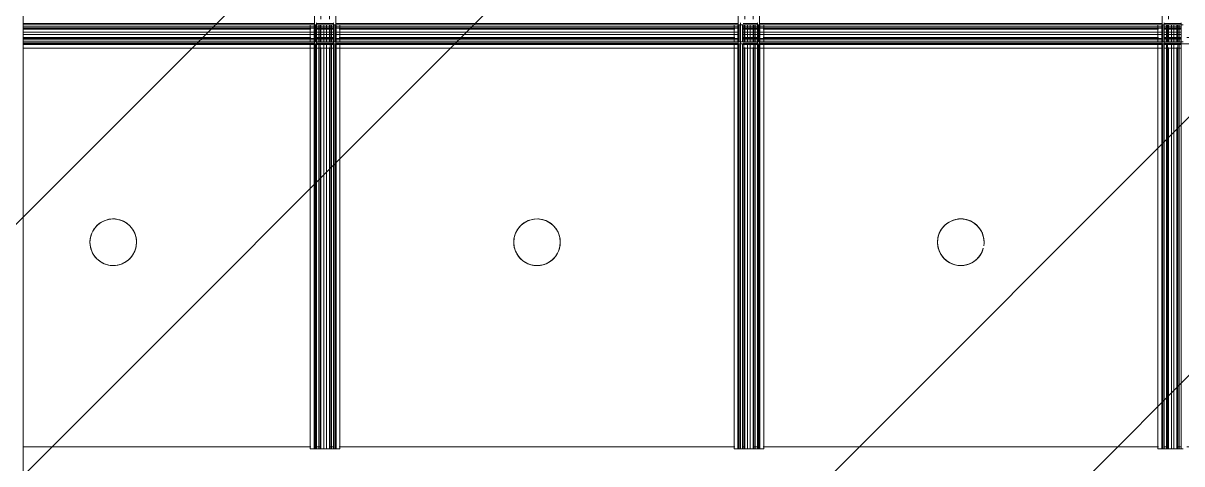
# Model space of a CAD drawing. Header units: millimetres. Extents: x -57519 to 497916, y -349472 to 446842.
# Drawn here: x 316190 to 318924, y 31642 to 32681 of the extents above; entities that cross this region are included whole.
import ezdxf

# ---------------------------------------------------------------- set-up
doc = ezdxf.new("R2010")
doc.units = ezdxf.units.MM
for name, color, linetype, lineweight in [('A-CLNG', 13, 'Continuous', 5), ('A-DETL-GENF', 92, 'Continuous', 5), ('A-FLOR', 192, 'Continuous', 5), ('A-GLAZ-CURT', 52, 'Continuous', 20), ('E-LITE-EQPM', 33, 'Continuous', 5)]:
    doc.layers.add(name, color=color, linetype=linetype, lineweight=lineweight)

# ---------------------------------------------------------------- blocks, each defined once
blk = doc.blocks.new('DLN_Face Base lighting-01 - 110mm _R_-V197-SITE COVERAGE')
at = {"layer": 'E-LITE-EQPM'}
for start, end in [(45, 180), (45, 120), (150, 165), (120, 150), (30, 45), (360, 45), (360, 30), (165, 180), (180, 225), (180, 285), (285, 360), (300, 360), (225, 300)]:
    blk.add_arc((0, 0), 55, start, end, dxfattribs=at)
blk = doc.blocks.new('DLN_Face Base lighting-01 - 110mm _R_-V198-SITE COVERAGE')
at = {"layer": 'E-LITE-EQPM'}
for start, end in [(30, 120), (360, 120), (120, 180), (150, 180), (120, 150), (360, 30), (180, 240), (180, 210), (300, 360), (300, 360), (210, 300), (240, 300)]:
    blk.add_arc((0, 0), 55, start, end, dxfattribs=at)
blk = doc.blocks.new('DLN_Face Base lighting-01 - 110mm _R_-V200-SITE COVERAGE')
at = {"layer": 'E-LITE-EQPM'}
for start, end in [(90, 165), (60, 120), (30, 90), (150, 165), (120, 147.5119), (30, 60), (1.0343, 30), (15, 30), (170.95, 180), (170.95, 180), (1.0343, 15), (180, 210), (180, 330), (300, 360), (330, 345), (345, 360), (212.4881, 300)]:
    blk.add_arc((0, 0), 55, start, end, dxfattribs=at)
blk = doc.blocks.new('System Panel - C4 Expanded Metal Mesh-V365-SITE COVERAGE')
at = {"layer": 'A-GLAZ-CURT', "lineweight": 5}
for p, q in [((67426.8, 32647.5), (68105.8, 32647.5)), ((68105.8, 32647.5), (67426.8, 32647.5)), ((68119.3, 32647.5), (68125.8, 32647.5)), ((68125.8, 32647.5), (68119.3, 32647.5)), ((68129.3, 32644), (68129.3, 32637.5)), ((68129.3, 32637.5), (68129.3, 32644)), ((68129.3, 32624), (68129.3, 31682.5)), ((68129.3, 31682.5), (68129.3, 32624)), ((68105.8, 31682.5), (67426.8, 31682.5)), ((67426.8, 31682.5), (68105.8, 31682.5)), ((68125.8, 31682.5), (68119.3, 31682.5)), ((68119.3, 31682.5), (68125.8, 31682.5))]:
    blk.add_line(p, q, dxfattribs=at)
for start, end in [(0, 180), (0, 180), (180, 0), (180, 0)]:
    blk.add_arc((67639.3, 32165), 55, start, end, dxfattribs=at)
blk = doc.blocks.new('System Panel - C4 Expanded Metal Mesh-V366-SITE COVERAGE')
at = {"layer": 'A-GLAZ-CURT', "lineweight": 5}
for p, q in [((68129.3, 33732.5), (68129.3, 33707.5)), ((68129.3, 33707.5), (68129.3, 33732.5)), ((68129.3, 33707.5), (68129.3, 33632.5)), ((68129.3, 33632.5), (68129.3, 33707.5)), ((68129.3, 33632.5), (68129.3, 32691)), ((68129.3, 32691), (68129.3, 33632.5)), ((68129.3, 32677.5), (68129.3, 32671)), ((68129.3, 32671), (68129.3, 32677.5)), ((68105.8, 32667.5), (67426.8, 32667.5)), ((67426.8, 32667.5), (68105.8, 32667.5)), ((68125.8, 32667.5), (68119.3, 32667.5)), ((68119.3, 32667.5), (68125.8, 32667.5))]:
    blk.add_line(p, q, dxfattribs=at)
for start, end in [(0, 180), (0, 180), (180, 0), (180, 0)]:
    blk.add_arc((67639.3, 33150), 55, start, end, dxfattribs=at)
blk = doc.blocks.new('System Panel - C4 Expanded Metal Mesh-V367-SITE COVERAGE')
at = {"layer": 'A-GLAZ-CURT', "lineweight": 5}
for p, q in [((68149.3, 32637.5), (68149.3, 32644)), ((68149.3, 32644), (68149.3, 32637.5)), ((68152.8, 32647.5), (68159.3, 32647.5)), ((68159.3, 32647.5), (68152.8, 32647.5)), ((68172.8, 32647.5), (69105.8, 32647.5)), ((69105.8, 32647.5), (68172.8, 32647.5)), ((69123.8, 32647.5), (69129.3, 32647.5)), ((69129.3, 32647.5), (69123.8, 32647.5)), ((69129.3, 32644), (69129.3, 32637.5)), ((69129.3, 32637.5), (69129.3, 32644)), ((68149.3, 31682.5), (68149.3, 32624)), ((68149.3, 32624), (68149.3, 31682.5)), ((69129.3, 32624), (69129.3, 31682.5)), ((69129.3, 31682.5), (69129.3, 32624)), ((68159.3, 31682.5), (68152.8, 31682.5)), ((68152.8, 31682.5), (68159.3, 31682.5)), ((69105.8, 31682.5), (68172.8, 31682.5)), ((68172.8, 31682.5), (69105.8, 31682.5)), ((69129.3, 31682.5), (69123.8, 31682.5)), ((69123.8, 31682.5), (69129.3, 31682.5))]:
    blk.add_line(p, q, dxfattribs=at)
for start, end in [(0, 180), (15, 180), (0, 15), (180, 0), (180, 285), (285, 0)]:
    blk.add_arc((68639.3, 32165), 55, start, end, dxfattribs=at)
blk = doc.blocks.new('System Panel - C4 Expanded Metal Mesh-V368-SITE COVERAGE')
at = {"layer": 'A-GLAZ-CURT', "lineweight": 5}
for p, q in [((68149.3, 33707.5), (68149.3, 33732.5)), ((68149.3, 33732.5), (68149.3, 33707.5)), ((69129.3, 33732.5), (69129.3, 33707.5)), ((69129.3, 33707.5), (69129.3, 33732.5)), ((68149.3, 33632.5), (68149.3, 33707.5)), ((68149.3, 33707.5), (68149.3, 33632.5)), ((69129.3, 33707.5), (69129.3, 33632.5)), ((69129.3, 33632.5), (69129.3, 33707.5)), ((68149.3, 32691), (68149.3, 33632.5)), ((68149.3, 33632.5), (68149.3, 32691)), ((69129.3, 33632.5), (69129.3, 32691)), ((69129.3, 32691), (69129.3, 33632.5)), ((68149.3, 32671), (68149.3, 32677.5)), ((68149.3, 32677.5), (68149.3, 32671)), ((69129.3, 32677.5), (69129.3, 32671)), ((69129.3, 32671), (69129.3, 32677.5)), ((68159.3, 32667.5), (68152.8, 32667.5)), ((68152.8, 32667.5), (68159.3, 32667.5)), ((69105.8, 32667.5), (68172.8, 32667.5)), ((68172.8, 32667.5), (69105.8, 32667.5)), ((69129.3, 32667.5), (69123.8, 32667.5)), ((69123.8, 32667.5), (69129.3, 32667.5))]:
    blk.add_line(p, q, dxfattribs=at)
for start, end in [(0, 180), (60, 180), (0, 60), (180, 0), (180, 285), (285, 0)]:
    blk.add_arc((68639.3, 33150), 55, start, end, dxfattribs=at)
blk = doc.blocks.new('System Panel - C4 Expanded Metal Mesh-V369-SITE COVERAGE')
at = {"layer": 'A-GLAZ-CURT', "lineweight": 5}
for p, q in [((69149.3, 32637.5), (69149.3, 32644)), ((69149.3, 32644), (69149.3, 32637.5)), ((69152.8, 32647.5), (69159.3, 32647.5)), ((69159.3, 32647.5), (69152.8, 32647.5)), ((69172.8, 32647.5), (70105.8, 32647.5)), ((70105.8, 32647.5), (69172.8, 32647.5)), ((70119.3, 32647.5), (70125.8, 32647.5)), ((70125.8, 32647.5), (70119.3, 32647.5)), ((70129.3, 32644), (70129.3, 32637.5)), ((70129.3, 32637.5), (70129.3, 32644)), ((69149.3, 31682.5), (69149.3, 32624)), ((69149.3, 32624), (69149.3, 31682.5)), ((70129.3, 32624), (70129.3, 31682.5)), ((70129.3, 31682.5), (70129.3, 32624)), ((69159.3, 31682.5), (69152.8, 31682.5)), ((69152.8, 31682.5), (69159.3, 31682.5)), ((70105.8, 31682.5), (69172.8, 31682.5)), ((69172.8, 31682.5), (70105.8, 31682.5)), ((70125.8, 31682.5), (70119.3, 31682.5)), ((70119.3, 31682.5), (70125.8, 31682.5))]:
    blk.add_line(p, q, dxfattribs=at)
for start, end in [(0, 180), (30, 180), (0, 30), (181.0343, 345), (181.0343, 240), (350.95, 0), (350.95, 0), (240, 345)]:
    blk.add_arc((69639.3, 32165), 55, start, end, dxfattribs=at)
blk = doc.blocks.new('System Panel - C4 Expanded Metal Mesh-V370-SITE COVERAGE')
at = {"layer": 'A-GLAZ-CURT', "lineweight": 5}
for p, q in [((69149.3, 33707.5), (69149.3, 33732.5)), ((69149.3, 33732.5), (69149.3, 33707.5)), ((70129.3, 33732.5), (70129.3, 33707.5)), ((70129.3, 33707.5), (70129.3, 33732.5)), ((69149.3, 33632.5), (69149.3, 33707.5)), ((69149.3, 33707.5), (69149.3, 33632.5)), ((70129.3, 33707.5), (70129.3, 33632.5)), ((70129.3, 33632.5), (70129.3, 33707.5)), ((69149.3, 32691), (69149.3, 33632.5)), ((69149.3, 33632.5), (69149.3, 32691)), ((70129.3, 33632.5), (70129.3, 32691)), ((70129.3, 32691), (70129.3, 33632.5)), ((69149.3, 32671), (69149.3, 32677.5)), ((69149.3, 32677.5), (69149.3, 32671)), ((70129.3, 32677.5), (70129.3, 32671)), ((70129.3, 32671), (70129.3, 32677.5)), ((69159.3, 32667.5), (69152.8, 32667.5)), ((69152.8, 32667.5), (69159.3, 32667.5)), ((70105.8, 32667.5), (69172.8, 32667.5)), ((69172.8, 32667.5), (70105.8, 32667.5)), ((70125.8, 32667.5), (70119.3, 32667.5)), ((70119.3, 32667.5), (70125.8, 32667.5))]:
    blk.add_line(p, q, dxfattribs=at)
for start, end in [(0, 180), (0, 180), (180, 0), (180, 0)]:
    blk.add_arc((69639.3, 33150), 55, start, end, dxfattribs=at)
blk = doc.blocks.new('System Panel - C4 Expanded Metal Mesh-16966751-SITE COVERAGE')
at = {"layer": 'A-GLAZ-CURT', "lineweight": 5}
for p, q in [((70149.3, 32637.5), (70149.3, 32644)), ((70149.3, 32644), (70149.3, 32637.5)), ((70152.8, 32647.5), (70159.3, 32647.5)), ((70159.3, 32647.5), (70152.8, 32647.5)), ((70172.8, 32647.5), (70442, 32647.5)), ((70442, 32647.5), (70172.8, 32647.5)), ((70442, 32647.5), (71105.8, 32647.5)), ((71105.8, 32647.5), (70442, 32647.5)), ((71119.3, 32647.5), (71125.8, 32647.5)), ((71125.8, 32647.5), (71119.3, 32647.5)), ((71129.3, 32644), (71129.3, 32637.5)), ((71129.3, 32637.5), (71129.3, 32644)), ((70149.3, 31682.5), (70149.3, 32624)), ((70149.3, 32624), (70149.3, 31682.5)), ((71129.3, 32624), (71129.3, 31682.5)), ((71129.3, 31682.5), (71129.3, 32624)), ((70159.3, 31682.5), (70152.8, 31682.5)), ((70152.8, 31682.5), (70159.3, 31682.5)), ((70442, 31682.5), (70172.8, 31682.5)), ((70172.8, 31682.5), (70442, 31682.5)), ((71105.8, 31682.5), (70442, 31682.5)), ((70442, 31682.5), (71105.8, 31682.5)), ((71125.8, 31682.5), (71119.3, 31682.5)), ((71119.3, 31682.5), (71125.8, 31682.5))]:
    blk.add_line(p, q, dxfattribs=at)
for start, end in [(0, 180), (75, 180), (60, 75), (0, 60), (180, 0), (180, 315), (315, 0)]:
    blk.add_arc((70639.3, 32165), 55, start, end, dxfattribs=at)
blk = doc.blocks.new('Ceilings 8 - Ceilings 8-14169185-SITE COVERAGE')
at = {"layer": 'A-CLNG'}
for p, q in [((68114.3, 31677.5), (68114.3, 33732.5)), ((68164.3, 31677.5), (68164.3, 33732.5)), ((69114.3, 31677.5), (69114.3, 33732.5)), ((69164.3, 31677.5), (69164.3, 33732.5)), ((70114.3, 31677.5), (70114.3, 33732.5)), ((68105.8, 32680.5), (67426.8, 32680.5)), ((67426.8, 32677.5), (68114.3, 32677.5)), ((68114.3, 32677.5), (67426.8, 32677.5)), ((68105.8, 32672.5), (67426.8, 32672.5)), ((68105.8, 32672.5), (67426.8, 32672.5)), ((68104.3, 32677.5), (68104.3, 32637.5)), ((68114.3, 32680.5), (68105.8, 32680.5)), ((68114.3, 32672.5), (68105.8, 32672.5)), ((68113.3, 32677.5), (68113.3, 32637.5)), ((68114.3, 32637.5), (68114.3, 32677.5)), ((68114.3, 32637.5), (68114.3, 32677.5)), ((68114.3, 32637.5), (68114.3, 32677.5)), ((68114.3, 32677.5), (68164.3, 32677.5)), ((68164.3, 32677.5), (68114.3, 32677.5)), ((68116.3, 32671), (68116.3, 32677.5)), ((68119.3, 32632.5), (68119.3, 32682.5)), ((68119.3, 32632.5), (68119.3, 32682.5)), ((68125.8, 32680.5), (68119.3, 32680.5)), ((68125.8, 32672.5), (68119.3, 32672.5)), ((68124.3, 32671), (68124.3, 32677.5)), ((68152.8, 32680.5), (68125.8, 32680.5)), ((68152.8, 32672.5), (68125.8, 32672.5)), ((68127.3, 32637.5), (68127.3, 32677.5)), ((68127.3, 32671), (68127.3, 32677.5)), ((68129.3, 32671), (68129.3, 32677.5)), ((68129.3, 32671), (68129.3, 32677.5)), ((68149.3, 32672.5), (68129.3, 32672.5)), ((68136.3, 32671), (68136.3, 32677.5)), ((68136.3, 32637.5), (68136.3, 32677.5)), ((68142.3, 32637.5), (68142.3, 32677.5)), ((68142.3, 32671), (68142.3, 32677.5)), ((68149.3, 32671), (68149.3, 32677.5)), ((68149.3, 32671), (68149.3, 32677.5)), ((68151.3, 32677.5), (68151.3, 32637.5)), ((68151.3, 32671), (68151.3, 32677.5)), ((68159.3, 32680.5), (68152.8, 32680.5)), ((68159.3, 32672.5), (68152.8, 32672.5)), ((68154.3, 32671), (68154.3, 32677.5)), ((68159.3, 32682.5), (68159.3, 32632.5)), ((68159.3, 32632.5), (68159.3, 32682.5)), ((68162.3, 32671), (68162.3, 32677.5)), ((68172.8, 32680.5), (68164.3, 32680.5)), ((68164.3, 32637.5), (68164.3, 32677.5)), ((68164.3, 32637.5), (68164.3, 32677.5)), ((68164.3, 32637.5), (68164.3, 32677.5)), ((68164.3, 32677.5), (69114.3, 32677.5)), ((69114.3, 32677.5), (68164.3, 32677.5)), ((68172.8, 32672.5), (68164.3, 32672.5)), ((68165.3, 32637.5), (68165.3, 32677.5)), ((69105.8, 32680.5), (68172.8, 32680.5)), ((69105.8, 32672.5), (68172.8, 32672.5)), ((69105.8, 32672.5), (68172.8, 32672.5)), ((68174.3, 32637.5), (68174.3, 32677.5)), ((69104.3, 32677.5), (69104.3, 32637.5)), ((69114.3, 32680.5), (69105.8, 32680.5)), ((69114.3, 32672.5), (69105.8, 32672.5)), ((69113.3, 32677.5), (69113.3, 32637.5)), ((69114.3, 32637.5), (69114.3, 32677.5)), ((69114.3, 32637.5), (69114.3, 32677.5)), ((69114.3, 32637.5), (69114.3, 32677.5)), ((69114.3, 32677.5), (69164.3, 32677.5)), ((69164.3, 32677.5), (69114.3, 32677.5)), ((69116.3, 32671), (69116.3, 32677.5)), ((69119.3, 32632.5), (69119.3, 32682.5)), ((69119.3, 32632.5), (69119.3, 32682.5)), ((69124.3, 32671), (69124.3, 32677.5)), ((69152.8, 32680.5), (69125.8, 32680.5)), ((69152.8, 32672.5), (69125.8, 32672.5)), ((69127.3, 32637.5), (69127.3, 32677.5)), ((69127.3, 32671), (69127.3, 32677.5)), ((69129.3, 32671), (69129.3, 32677.5)), ((69129.3, 32671), (69129.3, 32677.5)), ((69149.3, 32672.5), (69129.3, 32672.5)), ((69136.3, 32671), (69136.3, 32677.5)), ((69136.3, 32637.5), (69136.3, 32677.5)), ((69142.3, 32637.5), (69142.3, 32677.5)), ((69142.3, 32671), (69142.3, 32677.5)), ((69149.3, 32671), (69149.3, 32677.5)), ((69149.3, 32671), (69149.3, 32677.5)), ((69151.3, 32677.5), (69151.3, 32637.5)), ((69151.3, 32671), (69151.3, 32677.5)), ((69159.3, 32680.5), (69152.8, 32680.5)), ((69159.3, 32672.5), (69152.8, 32672.5)), ((69154.3, 32671), (69154.3, 32677.5)), ((69159.3, 32682.5), (69159.3, 32632.5)), ((69159.3, 32632.5), (69159.3, 32682.5)), ((69162.3, 32671), (69162.3, 32677.5)), ((69172.8, 32680.5), (69164.3, 32680.5)), ((69164.3, 32637.5), (69164.3, 32677.5)), ((69164.3, 32637.5), (69164.3, 32677.5)), ((69164.3, 32637.5), (69164.3, 32677.5)), ((69164.3, 32677.5), (70114.3, 32677.5)), ((70114.3, 32677.5), (69164.3, 32677.5)), ((69172.8, 32672.5), (69164.3, 32672.5)), ((69165.3, 32637.5), (69165.3, 32677.5)), ((70105.8, 32680.5), (69172.8, 32680.5)), ((70105.8, 32672.5), (69172.8, 32672.5)), ((70105.8, 32672.5), (69172.8, 32672.5)), ((69174.3, 32637.5), (69174.3, 32677.5)), ((70104.3, 32677.5), (70104.3, 32637.5)), ((70114.3, 32680.5), (70106.7, 32680.5)), ((70114.3, 32672.5), (70106.7, 32672.5)), ((70113.3, 32677.5), (70113.3, 32637.5)), ((70114.3, 32637.5), (70114.3, 32677.5)), ((70114.3, 32637.5), (70114.3, 32677.5)), ((70114.3, 32637.5), (70114.3, 32677.5)), ((70114.3, 32677.5), (70164.3, 32677.5)), ((70164.3, 32677.5), (70114.3, 32677.5)), ((70116.3, 32671), (70116.3, 32677.5)), ((70119.3, 32632.5), (70119.3, 32682.5)), ((70119.3, 32632.5), (70119.3, 32682.5)), ((70125.8, 32680.5), (70119.3, 32680.5)), ((70125.8, 32672.5), (70119.3, 32672.5)), ((70124.3, 32671), (70124.3, 32677.5)), ((70152.8, 32680.5), (70125.8, 32680.5)), ((70152.8, 32672.5), (70125.8, 32672.5)), ((70127.3, 32637.5), (70127.3, 32677.5)), ((70127.3, 32671), (70127.3, 32677.5)), ((70129.3, 32671), (70129.3, 32677.5)), ((70129.3, 32671), (70129.3, 32677.5)), ((70149.3, 32672.5), (70129.3, 32672.5)), ((70136.3, 32671), (70136.3, 32677.5)), ((70136.3, 32637.5), (70136.3, 32677.5)), ((70142.3, 32637.5), (70142.3, 32677.5)), ((70142.3, 32671), (70142.3, 32677.5)), ((70149.3, 32671), (70149.3, 32677.5)), ((70149.3, 32671), (70149.3, 32677.5)), ((70151.3, 32677.5), (70151.3, 32637.5)), ((70151.3, 32671), (70151.3, 32677.5)), ((70159.3, 32680.5), (70152.8, 32680.5)), ((70159.3, 32672.5), (70152.8, 32672.5)), ((70159.3, 32672.5), (70152.8, 32672.5)), ((70154.3, 32671), (70154.3, 32677.5)), ((70154.3, 32671), (70154.3, 32677.5)), ((70159.3, 32682.5), (70159.3, 32632.5)), ((70159.3, 32632.5), (70159.3, 32682.5)), ((67426.8, 32669.5), (68105.8, 32669.5)), ((68105.8, 32669.5), (67426.8, 32669.5)), ((68105.8, 32667.5), (67426.8, 32667.5)), ((68105.8, 32667.5), (67426.8, 32667.5)), ((68105.8, 32660.5), (67426.8, 32660.5)), ((68105.8, 32660.5), (67426.8, 32660.5)), ((68105.8, 32654.5), (67426.8, 32654.5)), ((68105.8, 32654.5), (67426.8, 32654.5)), ((68105.8, 32647.5), (67426.8, 32647.5)), ((68105.8, 32647.5), (67426.8, 32647.5)), ((68105.8, 32645.5), (67426.8, 32645.5)), ((68105.8, 32645.5), (67426.8, 32645.5)), ((68105.8, 32669.5), (68114.3, 32669.5)), ((68114.3, 32660.5), (68105.8, 32660.5)), ((68114.3, 32654.5), (68105.8, 32654.5)), ((68114.3, 32645.5), (68105.8, 32645.5)), ((68116.3, 32644), (68116.3, 32671)), ((68116.3, 32637.5), (68116.3, 32644)), ((68119.3, 32669.5), (68159.3, 32669.5)), ((68125.8, 32669.5), (68119.3, 32669.5)), ((68125.8, 32667.5), (68119.3, 32667.5)), ((68125.8, 32667.5), (68119.3, 32667.5)), ((68159.3, 32660.5), (68119.3, 32660.5)), ((68125.8, 32660.5), (68119.3, 32660.5)), ((68125.8, 32654.5), (68119.3, 32654.5)), ((68159.3, 32654.5), (68119.3, 32654.5)), ((68125.8, 32647.5), (68119.3, 32647.5)), ((68125.8, 32647.5), (68119.3, 32647.5)), ((68159.3, 32645.5), (68119.3, 32645.5)), ((68125.8, 32645.5), (68119.3, 32645.5)), ((68124.3, 32644), (68124.3, 32671)), ((68124.3, 32667.5), (68124.3, 32647.5)), ((68124.3, 32637.5), (68124.3, 32644)), ((68152.8, 32669.5), (68125.8, 32669.5)), ((68152.8, 32667.5), (68125.8, 32667.5)), ((68152.8, 32647.5), (68125.8, 32647.5)), ((68152.8, 32645.5), (68125.8, 32645.5)), ((68127.3, 32644), (68127.3, 32671)), ((68127.3, 32637.5), (68127.3, 32644)), ((68129.3, 32644), (68129.3, 32671)), ((68129.3, 32647.5), (68129.3, 32667.5)), ((68149.3, 32667.5), (68129.3, 32667.5)), ((68149.3, 32660.5), (68129.3, 32660.5)), ((68149.3, 32654.5), (68129.3, 32654.5)), ((68149.3, 32647.5), (68129.3, 32647.5)), ((68129.3, 32637.5), (68129.3, 32644)), ((68129.3, 32637.5), (68129.3, 32644)), ((68136.3, 32647.5), (68136.3, 32667.5)), ((68136.3, 32637.5), (68136.3, 32644)), ((68142.3, 32647.5), (68142.3, 32667.5)), ((68142.3, 32637.5), (68142.3, 32644)), ((68149.3, 32644), (68149.3, 32671)), ((68149.3, 32647.5), (68149.3, 32667.5)), ((68149.3, 32637.5), (68149.3, 32644)), ((68149.3, 32637.5), (68149.3, 32644)), ((68151.3, 32644), (68151.3, 32671)), ((68151.3, 32637.5), (68151.3, 32644)), ((68159.3, 32669.5), (68152.8, 32669.5)), ((68159.3, 32667.5), (68152.8, 32667.5)), ((68159.3, 32667.5), (68152.8, 32667.5)), ((68159.3, 32660.5), (68152.8, 32660.5)), ((68159.3, 32654.5), (68152.8, 32654.5)), ((68159.3, 32647.5), (68152.8, 32647.5)), ((68159.3, 32647.5), (68152.8, 32647.5)), ((68159.3, 32645.5), (68152.8, 32645.5)), ((68154.3, 32644), (68154.3, 32671)), ((68154.3, 32647.5), (68154.3, 32667.5)), ((68154.3, 32637.5), (68154.3, 32644)), ((68162.3, 32644), (68162.3, 32671)), ((68162.3, 32637.5), (68162.3, 32644)), ((68164.3, 32669.5), (68172.8, 32669.5)), ((68172.8, 32660.5), (68164.3, 32660.5)), ((68172.8, 32654.5), (68164.3, 32654.5)), ((68172.8, 32645.5), (68164.3, 32645.5)), ((68172.8, 32669.5), (69105.8, 32669.5)), ((69105.8, 32669.5), (68172.8, 32669.5)), ((69105.8, 32667.5), (68172.8, 32667.5)), ((69105.8, 32667.5), (68172.8, 32667.5)), ((69105.8, 32660.5), (68172.8, 32660.5)), ((69105.8, 32660.5), (68172.8, 32660.5)), ((69105.8, 32654.5), (68172.8, 32654.5)), ((69105.8, 32654.5), (68172.8, 32654.5)), ((69105.8, 32647.5), (68172.8, 32647.5)), ((69105.8, 32647.5), (68172.8, 32647.5)), ((69105.8, 32645.5), (68172.8, 32645.5)), ((69105.8, 32645.5), (68172.8, 32645.5)), ((69105.8, 32669.5), (69114.3, 32669.5)), ((69114.3, 32660.5), (69105.8, 32660.5)), ((69114.3, 32654.5), (69105.8, 32654.5)), ((69114.3, 32645.5), (69105.8, 32645.5)), ((69116.3, 32644), (69116.3, 32671)), ((69116.3, 32637.5), (69116.3, 32644)), ((69123.8, 32669.5), (69159.3, 32669.5)), ((69159.3, 32660.5), (69123.8, 32660.5)), ((69159.3, 32654.5), (69123.8, 32654.5)), ((69159.3, 32645.5), (69123.8, 32645.5)), ((69124.3, 32644), (69124.3, 32671)), ((69124.3, 32667.5), (69124.3, 32647.5)), ((69124.3, 32637.5), (69124.3, 32644)), ((69152.8, 32669.5), (69125.8, 32669.5)), ((69152.8, 32667.5), (69125.8, 32667.5)), ((69152.8, 32647.5), (69125.8, 32647.5)), ((69152.8, 32645.5), (69125.8, 32645.5)), ((69127.3, 32644), (69127.3, 32671)), ((69127.3, 32637.5), (69127.3, 32644)), ((69129.3, 32644), (69129.3, 32671)), ((69129.3, 32647.5), (69129.3, 32667.5)), ((69149.3, 32667.5), (69129.3, 32667.5)), ((69149.3, 32660.5), (69129.3, 32660.5)), ((69149.3, 32654.5), (69129.3, 32654.5)), ((69149.3, 32647.5), (69129.3, 32647.5)), ((69129.3, 32637.5), (69129.3, 32644)), ((69129.3, 32637.5), (69129.3, 32644)), ((69136.3, 32647.5), (69136.3, 32667.5)), ((69136.3, 32637.5), (69136.3, 32644)), ((69142.3, 32647.5), (69142.3, 32667.5)), ((69142.3, 32637.5), (69142.3, 32644)), ((69149.3, 32644), (69149.3, 32671)), ((69149.3, 32647.5), (69149.3, 32667.5)), ((69149.3, 32637.5), (69149.3, 32644)), ((69149.3, 32637.5), (69149.3, 32644)), ((69151.3, 32644), (69151.3, 32671)), ((69151.3, 32637.5), (69151.3, 32644)), ((69159.3, 32669.5), (69152.8, 32669.5)), ((69159.3, 32667.5), (69152.8, 32667.5)), ((69159.3, 32667.5), (69152.8, 32667.5)), ((69159.3, 32660.5), (69152.8, 32660.5)), ((69159.3, 32654.5), (69152.8, 32654.5)), ((69159.3, 32647.5), (69152.8, 32647.5)), ((69159.3, 32647.5), (69152.8, 32647.5)), ((69159.3, 32645.5), (69152.8, 32645.5)), ((69154.3, 32644), (69154.3, 32671)), ((69154.3, 32647.5), (69154.3, 32667.5)), ((69154.3, 32637.5), (69154.3, 32644)), ((69162.3, 32644), (69162.3, 32671)), ((69162.3, 32637.5), (69162.3, 32644)), ((69164.3, 32669.5), (69172.8, 32669.5)), ((69172.8, 32660.5), (69164.3, 32660.5)), ((69172.8, 32654.5), (69164.3, 32654.5)), ((69172.8, 32645.5), (69164.3, 32645.5)), ((69172.8, 32669.5), (70105.8, 32669.5)), ((70105.8, 32669.5), (69172.8, 32669.5)), ((70105.8, 32667.5), (69172.8, 32667.5)), ((70105.8, 32667.5), (69172.8, 32667.5)), ((70105.8, 32660.5), (69172.8, 32660.5)), ((70105.8, 32660.5), (69172.8, 32660.5)), ((70105.8, 32654.5), (69172.8, 32654.5)), ((70105.8, 32654.5), (69172.8, 32654.5)), ((70105.8, 32647.5), (69172.8, 32647.5)), ((70105.8, 32647.5), (69172.8, 32647.5)), ((70105.8, 32645.5), (69172.8, 32645.5)), ((70105.8, 32645.5), (69172.8, 32645.5)), ((70106.7, 32669.5), (70114.3, 32669.5)), ((70114.3, 32660.5), (70106.7, 32660.5)), ((70114.3, 32654.5), (70106.7, 32654.5)), ((70114.3, 32645.5), (70106.7, 32645.5)), ((70116.3, 32644), (70116.3, 32671)), ((70116.3, 32637.5), (70116.3, 32644)), ((70119.3, 32669.5), (70159.3, 32669.5)), ((70125.8, 32669.5), (70119.3, 32669.5)), ((70125.8, 32667.5), (70119.3, 32667.5)), ((70125.8, 32667.5), (70119.3, 32667.5)), ((70159.3, 32660.5), (70119.3, 32660.5)), ((70125.8, 32660.5), (70119.3, 32660.5)), ((70125.8, 32654.5), (70119.3, 32654.5)), ((70159.3, 32654.5), (70119.3, 32654.5)), ((70125.8, 32647.5), (70119.3, 32647.5)), ((70125.8, 32647.5), (70119.3, 32647.5)), ((70159.3, 32645.5), (70119.3, 32645.5)), ((70125.8, 32645.5), (70119.3, 32645.5)), ((70124.3, 32644), (70124.3, 32671)), ((70124.3, 32667.5), (70124.3, 32647.5)), ((70124.3, 32637.5), (70124.3, 32644)), ((70152.8, 32669.5), (70125.8, 32669.5)), ((70152.8, 32667.5), (70125.8, 32667.5)), ((70152.8, 32647.5), (70125.8, 32647.5)), ((70152.8, 32645.5), (70125.8, 32645.5)), ((70127.3, 32644), (70127.3, 32671)), ((70127.3, 32637.5), (70127.3, 32644)), ((70129.3, 32644), (70129.3, 32671)), ((70129.3, 32647.5), (70129.3, 32667.5)), ((70149.3, 32667.5), (70129.3, 32667.5)), ((70149.3, 32660.5), (70129.3, 32660.5)), ((70149.3, 32654.5), (70129.3, 32654.5)), ((70149.3, 32647.5), (70129.3, 32647.5)), ((70129.3, 32637.5), (70129.3, 32644)), ((70129.3, 32637.5), (70129.3, 32644)), ((70136.3, 32647.5), (70136.3, 32667.5)), ((70136.3, 32637.5), (70136.3, 32644)), ((70142.3, 32647.5), (70142.3, 32667.5)), ((70142.3, 32637.5), (70142.3, 32644)), ((70149.3, 32644), (70149.3, 32671)), ((70149.3, 32647.5), (70149.3, 32667.5)), ((70149.3, 32637.5), (70149.3, 32644)), ((70149.3, 32637.5), (70149.3, 32644)), ((70151.3, 32644), (70151.3, 32671)), ((70151.3, 32637.5), (70151.3, 32644)), ((70159.3, 32669.5), (70152.8, 32669.5)), ((70159.3, 32667.5), (70152.8, 32667.5)), ((70159.3, 32667.5), (70152.8, 32667.5)), ((70159.3, 32660.5), (70152.8, 32660.5)), ((70159.3, 32654.5), (70152.8, 32654.5)), ((70159.3, 32647.5), (70152.8, 32647.5)), ((70159.3, 32647.5), (70152.8, 32647.5)), ((70159.3, 32645.5), (70152.8, 32645.5)), ((70154.3, 32644), (70154.3, 32671)), ((70154.3, 32647.5), (70154.3, 32667.5)), ((70154.3, 32637.5), (70154.3, 32644)), ((67426.8, 32642.5), (68105.8, 32642.5)), ((68105.8, 32642.5), (67426.8, 32642.5)), ((68114.3, 32637.5), (67426.8, 32637.5)), ((68114.3, 32637.5), (67426.8, 32637.5)), ((68105.8, 32634.5), (67426.8, 32634.5)), ((68114.3, 32632.5), (67426.8, 32632.5)), ((75889.3, 32632.5), (67426.8, 32632.5)), ((68105.8, 32632.5), (67426.8, 32632.5)), ((68105.8, 32632.5), (67426.8, 32632.5)), ((67426.8, 32631.5), (68105.8, 32631.5)), ((67426.8, 32622.5), (68114.3, 32622.5)), ((68104.3, 32632.5), (68104.3, 31677.5)), ((68114.3, 32642.5), (68105.8, 32642.5)), ((68114.3, 32634.5), (68105.8, 32634.5)), ((68114.3, 32632.5), (68105.8, 32632.5)), ((68114.3, 32632.5), (68105.8, 32632.5)), ((68105.8, 32631.5), (68114.3, 32631.5)), ((68113.3, 32632.5), (68113.3, 32624)), ((68113.3, 32624), (68113.3, 31677.5)), ((68164.3, 32637.5), (68114.3, 32637.5)), ((68164.3, 32637.5), (68114.3, 32637.5)), ((68114.3, 31677.5), (68114.3, 32632.5)), ((68114.3, 32624), (68114.3, 32632.5)), ((68114.3, 32624), (68114.3, 32632.5)), ((68114.3, 31677.5), (68114.3, 32624)), ((68114.3, 31677.5), (68114.3, 32624)), ((68116.3, 32624), (68116.3, 32632.5)), ((68116.3, 31677.5), (68116.3, 32624)), ((68125.8, 32642.5), (68119.3, 32642.5)), ((68125.8, 32634.5), (68119.3, 32634.5)), ((68119.3, 31677.5), (68119.3, 32632.5)), ((68119.3, 31677.5), (68119.3, 32632.5)), ((68159.3, 32632.5), (68119.3, 32632.5)), ((68159.3, 32632.5), (68119.3, 32632.5)), ((68159.3, 32632.5), (68119.3, 32632.5)), ((68119.3, 32631.5), (68159.3, 32631.5)), ((68119.3, 32622.5), (68159.3, 32622.5)), ((68124.3, 32624), (68124.3, 32632.5)), ((68124.3, 32624), (68124.3, 31688)), ((68124.3, 31677.5), (68124.3, 32624)), ((68152.8, 32642.5), (68125.8, 32642.5)), ((68152.8, 32634.5), (68125.8, 32634.5)), ((68127.3, 32624), (68127.3, 32632.5)), ((68127.3, 31677.5), (68127.3, 32624)), ((68127.3, 31677.5), (68127.3, 32624)), ((68129.3, 32642.5), (68149.3, 32642.5)), ((68129.3, 31677.5), (68129.3, 32624)), ((68129.3, 31682.5), (68129.3, 32624)), ((68136.3, 32624), (68136.3, 32632.5)), ((68136.3, 31677.5), (68136.3, 32624)), ((68136.3, 31677.5), (68136.3, 32624)), ((68142.3, 32624), (68142.3, 32632.5)), ((68142.3, 31677.5), (68142.3, 32624)), ((68142.3, 31677.5), (68142.3, 32624)), ((68149.3, 31682.5), (68149.3, 32624)), ((68149.3, 31677.5), (68149.3, 32624)), ((68151.3, 32632.5), (68151.3, 32624)), ((68151.3, 32624), (68151.3, 31677.5)), ((68151.3, 31677.5), (68151.3, 32624)), ((68159.3, 32642.5), (68152.8, 32642.5)), ((68159.3, 32634.5), (68152.8, 32634.5)), ((68154.3, 32624), (68154.3, 32632.5)), ((68154.3, 31677.5), (68154.3, 32624)), ((68154.3, 31688), (68154.3, 32624)), ((68159.3, 32632.5), (68159.3, 31677.5)), ((68159.3, 31677.5), (68159.3, 32632.5)), ((68162.3, 32624), (68162.3, 32632.5)), ((68162.3, 31677.5), (68162.3, 32624)), ((68172.8, 32642.5), (68164.3, 32642.5)), ((69114.3, 32637.5), (68164.3, 32637.5)), ((69114.3, 32637.5), (68164.3, 32637.5)), ((68172.8, 32634.5), (68164.3, 32634.5)), ((68164.3, 31677.5), (68164.3, 32632.5)), ((68164.3, 32624), (68164.3, 32632.5)), ((68164.3, 32624), (68164.3, 32632.5)), ((69114.3, 32632.5), (68164.3, 32632.5)), ((68172.8, 32632.5), (68164.3, 32632.5)), ((68172.8, 32632.5), (68164.3, 32632.5)), ((68164.3, 32631.5), (68172.8, 32631.5)), ((68164.3, 31677.5), (68164.3, 32624)), ((68164.3, 31677.5), (68164.3, 32624)), ((68164.3, 32622.5), (69114.3, 32622.5)), ((68165.3, 32624), (68165.3, 32632.5)), ((68165.3, 31677.5), (68165.3, 32624)), ((68172.8, 32642.5), (69105.8, 32642.5)), ((69105.8, 32642.5), (68172.8, 32642.5)), ((69105.8, 32634.5), (68172.8, 32634.5)), ((69105.8, 32632.5), (68172.8, 32632.5)), ((69105.8, 32632.5), (68172.8, 32632.5)), ((68172.8, 32631.5), (69105.8, 32631.5)), ((68174.3, 31677.5), (68174.3, 32632.5)), ((69104.3, 32632.5), (69104.3, 31677.5)), ((69114.3, 32642.5), (69105.8, 32642.5)), ((69114.3, 32634.5), (69105.8, 32634.5)), ((69114.3, 32632.5), (69105.8, 32632.5)), ((69114.3, 32632.5), (69105.8, 32632.5)), ((69105.8, 32631.5), (69114.3, 32631.5)), ((69113.3, 32632.5), (69113.3, 32624)), ((69113.3, 32624), (69113.3, 31677.5)), ((69164.3, 32637.5), (69114.3, 32637.5)), ((69164.3, 32637.5), (69114.3, 32637.5)), ((69114.3, 31677.5), (69114.3, 32632.5)), ((69114.3, 32624), (69114.3, 32632.5)), ((69114.3, 32624), (69114.3, 32632.5)), ((69114.3, 31677.5), (69114.3, 32624)), ((69114.3, 31677.5), (69114.3, 32624)), ((69116.3, 32624), (69116.3, 32632.5)), ((69116.3, 31677.5), (69116.3, 32624)), ((69119.3, 31677.5), (69119.3, 32632.5)), ((69119.3, 31677.5), (69119.3, 32632.5)), ((69159.3, 32632.5), (69123.8, 32632.5)), ((69159.3, 32632.5), (69123.8, 32632.5)), ((69159.3, 32632.5), (69123.8, 32632.5)), ((69123.8, 32631.5), (69159.3, 32631.5)), ((69123.8, 32622.5), (69159.3, 32622.5)), ((69124.3, 32624), (69124.3, 32632.5)), ((69124.3, 32624), (69124.3, 31688)), ((69124.3, 31677.5), (69124.3, 32624)), ((69152.8, 32642.5), (69125.8, 32642.5)), ((69152.8, 32634.5), (69125.8, 32634.5)), ((69127.3, 32624), (69127.3, 32632.5)), ((69127.3, 31677.5), (69127.3, 32624)), ((69127.3, 31677.5), (69127.3, 32624)), ((69129.3, 32642.5), (69149.3, 32642.5)), ((69129.3, 31677.5), (69129.3, 32624)), ((69129.3, 31682.5), (69129.3, 32624)), ((69136.3, 32624), (69136.3, 32632.5)), ((69136.3, 31677.5), (69136.3, 32624)), ((69136.3, 31677.5), (69136.3, 32624)), ((69142.3, 32624), (69142.3, 32632.5)), ((69142.3, 31677.5), (69142.3, 32624)), ((69142.3, 31677.5), (69142.3, 32624)), ((69149.3, 31682.5), (69149.3, 32624)), ((69149.3, 31677.5), (69149.3, 32624)), ((69151.3, 32632.5), (69151.3, 32624)), ((69151.3, 32624), (69151.3, 31677.5)), ((69151.3, 31677.5), (69151.3, 32624)), ((69159.3, 32642.5), (69152.8, 32642.5)), ((69159.3, 32634.5), (69152.8, 32634.5)), ((69154.3, 32624), (69154.3, 32632.5)), ((69154.3, 31677.5), (69154.3, 32624)), ((69154.3, 31688), (69154.3, 32624)), ((69159.3, 32632.5), (69159.3, 31677.5)), ((69159.3, 31677.5), (69159.3, 32632.5)), ((69162.3, 32624), (69162.3, 32632.5)), ((69162.3, 31677.5), (69162.3, 32624)), ((69172.8, 32642.5), (69164.3, 32642.5)), ((70114.3, 32637.5), (69164.3, 32637.5)), ((70114.3, 32637.5), (69164.3, 32637.5)), ((69172.8, 32634.5), (69164.3, 32634.5)), ((69164.3, 31677.5), (69164.3, 32632.5)), ((69164.3, 32624), (69164.3, 32632.5)), ((69164.3, 32624), (69164.3, 32632.5)), ((70114.3, 32632.5), (69164.3, 32632.5)), ((69172.8, 32632.5), (69164.3, 32632.5)), ((69172.8, 32632.5), (69164.3, 32632.5)), ((69164.3, 32631.5), (69172.8, 32631.5)), ((69164.3, 31677.5), (69164.3, 32624)), ((69164.3, 31677.5), (69164.3, 32624)), ((69164.3, 32622.5), (70114.3, 32622.5)), ((69165.3, 32624), (69165.3, 32632.5)), ((69165.3, 31677.5), (69165.3, 32624)), ((69172.8, 32642.5), (70105.8, 32642.5)), ((70105.8, 32642.5), (69172.8, 32642.5)), ((70105.8, 32634.5), (69172.8, 32634.5)), ((70105.8, 32632.5), (69172.8, 32632.5)), ((70105.8, 32632.5), (69172.8, 32632.5)), ((69172.8, 32631.5), (70105.8, 32631.5)), ((69174.3, 31677.5), (69174.3, 32632.5)), ((70104.3, 32632.5), (70104.3, 31677.5)), ((70114.3, 32642.5), (70106.7, 32642.5)), ((70114.3, 32634.5), (70106.7, 32634.5)), ((70114.3, 32632.5), (70106.7, 32632.5)), ((70114.3, 32632.5), (70106.7, 32632.5)), ((70106.7, 32631.5), (70114.3, 32631.5)), ((70113.3, 32632.5), (70113.3, 32624)), ((70113.3, 32624), (70113.3, 31677.5)), ((70164.3, 32637.5), (70114.3, 32637.5)), ((70164.3, 32637.5), (70114.3, 32637.5)), ((70114.3, 31677.5), (70114.3, 32632.5)), ((70114.3, 32624), (70114.3, 32632.5)), ((70114.3, 32624), (70114.3, 32632.5)), ((70114.3, 31677.5), (70114.3, 32624)), ((70114.3, 31677.5), (70114.3, 32624)), ((70116.3, 32624), (70116.3, 32632.5)), ((70116.3, 31677.5), (70116.3, 32624)), ((70125.8, 32642.5), (70119.3, 32642.5)), ((70125.8, 32634.5), (70119.3, 32634.5)), ((70119.3, 31677.5), (70119.3, 32632.5)), ((70119.3, 31677.5), (70119.3, 32632.5)), ((70159.3, 32632.5), (70119.3, 32632.5)), ((70159.3, 32632.5), (70119.3, 32632.5)), ((70159.3, 32632.5), (70119.3, 32632.5)), ((70119.3, 32631.5), (70159.3, 32631.5)), ((70119.3, 32622.5), (70159.3, 32622.5)), ((70124.3, 32624), (70124.3, 32632.5)), ((70124.3, 32624), (70124.3, 31688)), ((70124.3, 31677.5), (70124.3, 32624)), ((70152.8, 32642.5), (70125.8, 32642.5)), ((70152.8, 32634.5), (70125.8, 32634.5)), ((70127.3, 32624), (70127.3, 32632.5)), ((70127.3, 31677.5), (70127.3, 32624)), ((70127.3, 31677.5), (70127.3, 32624)), ((70129.3, 32642.5), (70149.3, 32642.5)), ((70129.3, 31677.5), (70129.3, 32624)), ((70129.3, 31682.5), (70129.3, 32624)), ((70136.3, 32624), (70136.3, 32632.5)), ((70136.3, 31677.5), (70136.3, 32624)), ((70136.3, 31677.5), (70136.3, 32624)), ((70142.3, 32624), (70142.3, 32632.5)), ((70142.3, 31677.5), (70142.3, 32624)), ((70142.3, 31677.5), (70142.3, 32624)), ((70149.3, 31682.5), (70149.3, 32624)), ((70149.3, 31677.5), (70149.3, 32624)), ((70151.3, 32632.5), (70151.3, 32624)), ((70151.3, 32624), (70151.3, 31677.5)), ((70151.3, 31677.5), (70151.3, 32624)), ((70159.3, 32642.5), (70152.8, 32642.5)), ((70159.3, 32634.5), (70152.8, 32634.5)), ((70154.3, 32624), (70154.3, 32632.5)), ((70154.3, 31677.5), (70154.3, 32624)), ((70154.3, 31688), (70154.3, 32624)), ((70159.3, 32632.5), (70159.3, 31677.5)), ((70159.3, 31677.5), (70159.3, 32632.5)), ((68105.8, 31677.5), (68104.3, 31677.5)), ((68104.3, 31677.5), (68105.8, 31677.5)), ((68104.3, 31677.5), (68104.3, 31677.5)), ((68114.3, 31677.5), (68105.8, 31677.5)), ((68108.8, 31677.5), (68107.3, 31677.5)), ((68107.3, 31677.5), (68108.8, 31677.5)), ((68111.8, 31677.5), (68108.8, 31677.5)), ((68108.8, 31677.5), (68114.3, 31677.5)), ((68113.3, 31677.5), (68111.8, 31677.5)), ((68114.8, 31677.5), (68113.3, 31677.5)), ((68164.3, 31677.5), (68114.3, 31677.5)), ((68114.8, 31677.5), (68116.3, 31677.5)), ((68125.8, 31677.5), (68119.3, 31677.5)), ((68119.3, 31677.5), (68136.3, 31677.5)), ((68159.3, 31677.5), (68119.3, 31677.5)), ((68119.3, 31677.5), (68159.3, 31677.5)), ((68124.3, 31677.5), (68129.3, 31677.5)), ((68127.3, 31677.5), (68125.8, 31677.5)), ((68129.3, 31677.5), (68127.3, 31677.5)), ((68136.3, 31677.5), (68142.3, 31677.5)), ((68142.3, 31677.5), (68159.3, 31677.5)), ((68151.3, 31677.5), (68149.3, 31677.5)), ((68149.3, 31677.5), (68154.3, 31677.5)), ((68152.8, 31677.5), (68151.3, 31677.5)), ((68159.3, 31677.5), (68152.8, 31677.5)), ((68162.3, 31677.5), (68163.8, 31677.5)), ((68165.3, 31677.5), (68163.8, 31677.5)), ((68164.3, 31677.5), (68169.8, 31677.5)), ((68172.8, 31677.5), (68164.3, 31677.5)), ((68166.8, 31677.5), (68165.3, 31677.5)), ((68169.8, 31677.5), (68166.8, 31677.5)), ((68169.8, 31677.5), (68171.3, 31677.5)), ((68171.3, 31677.5), (68169.8, 31677.5)), ((68172.8, 31677.5), (68174.2, 31677.5)), ((68173.9, 31677.5), (68172.8, 31677.5)), ((68174.1, 31677.5), (68173.9, 31677.5)), ((68174.2, 31677.5), (68174.1, 31677.5)), ((68174.2, 31677.5), (68174.3, 31677.5)), ((68174.3, 31677.5), (68174.2, 31677.5)), ((69104.3, 31677.5), (69104.3, 31677.5)), ((69104.7, 31677.5), (69104.3, 31677.5)), ((69104.3, 31677.5), (69105.8, 31677.5)), ((69104.3, 31677.5), (69104.3, 31677.5)), ((69105, 31677.5), (69104.7, 31677.5)), ((69105.4, 31677.5), (69105, 31677.5)), ((69105.8, 31677.5), (69105.4, 31677.5)), ((69114.3, 31677.5), (69105.8, 31677.5)), ((69108.8, 31677.5), (69107.3, 31677.5)), ((69107.3, 31677.5), (69108.8, 31677.5)), ((69111.8, 31677.5), (69108.8, 31677.5)), ((69108.8, 31677.5), (69114.3, 31677.5)), ((69113.3, 31677.5), (69111.8, 31677.5)), ((69114.8, 31677.5), (69113.3, 31677.5)), ((69164.3, 31677.5), (69114.3, 31677.5)), ((69114.8, 31677.5), (69116.3, 31677.5)), ((69159.3, 31677.5), (69119.3, 31677.5)), ((69119.3, 31677.5), (69159.3, 31677.5)), ((69125.8, 31677.5), (69123.8, 31677.5)), ((69123.8, 31677.5), (69136.3, 31677.5)), ((69123.8, 31677.5), (69124.3, 31677.5)), ((69124.3, 31677.5), (69129.3, 31677.5)), ((69127.3, 31677.5), (69125.8, 31677.5)), ((69129.3, 31677.5), (69127.3, 31677.5)), ((69136.3, 31677.5), (69142.3, 31677.5)), ((69142.3, 31677.5), (69159.3, 31677.5)), ((69151.3, 31677.5), (69149.3, 31677.5)), ((69149.3, 31677.5), (69154.3, 31677.5)), ((69152.8, 31677.5), (69151.3, 31677.5)), ((69159.3, 31677.5), (69152.8, 31677.5)), ((69162.3, 31677.5), (69163.8, 31677.5)), ((69165.3, 31677.5), (69163.8, 31677.5)), ((69164.3, 31677.5), (69169.8, 31677.5)), ((69172.8, 31677.5), (69164.3, 31677.5)), ((69166.8, 31677.5), (69165.3, 31677.5)), ((69169.8, 31677.5), (69166.8, 31677.5)), ((69169.8, 31677.5), (69171.3, 31677.5)), ((69171.3, 31677.5), (69169.8, 31677.5)), ((69172.8, 31677.5), (69174.2, 31677.5)), ((69173.2, 31677.5), (69172.8, 31677.5)), ((69173.5, 31677.5), (69173.2, 31677.5)), ((69173.9, 31677.5), (69173.5, 31677.5)), ((69174.1, 31677.5), (69173.9, 31677.5)), ((69174.2, 31677.5), (69174.1, 31677.5)), ((69174.2, 31677.5), (69174.3, 31677.5)), ((69174.3, 31677.5), (69174.2, 31677.5)), ((70104.3, 31677.5), (70104.3, 31677.5)), ((70105.8, 31677.5), (70104.3, 31677.5)), ((70104.3, 31677.5), (70105.8, 31677.5)), ((70104.3, 31677.5), (70104.3, 31677.5)), ((70114.3, 31677.5), (70105.8, 31677.5)), ((70108.8, 31677.5), (70107.3, 31677.5)), ((70107.3, 31677.5), (70108.8, 31677.5)), ((70111.8, 31677.5), (70108.8, 31677.5)), ((70108.8, 31677.5), (70114.3, 31677.5)), ((70113.3, 31677.5), (70111.8, 31677.5)), ((70114.8, 31677.5), (70113.3, 31677.5)), ((70164.3, 31677.5), (70114.3, 31677.5)), ((70114.8, 31677.5), (70116.3, 31677.5)), ((70125.8, 31677.5), (70119.3, 31677.5)), ((70119.3, 31677.5), (70136.3, 31677.5)), ((70159.3, 31677.5), (70119.3, 31677.5)), ((70119.3, 31677.5), (70159.3, 31677.5)), ((70124.3, 31677.5), (70129.3, 31677.5)), ((70127.3, 31677.5), (70125.8, 31677.5)), ((70129.3, 31677.5), (70127.3, 31677.5)), ((70136.3, 31677.5), (70142.3, 31677.5)), ((70142.3, 31677.5), (70159.3, 31677.5)), ((70151.3, 31677.5), (70149.3, 31677.5)), ((70149.3, 31677.5), (70154.3, 31677.5)), ((70152.8, 31677.5), (70151.3, 31677.5)), ((70159.3, 31677.5), (70152.8, 31677.5))]:
    blk.add_line(p, q, dxfattribs=at)

msp = doc.modelspace()

# ---------------------------------------------------------------- hatches: boundary and pattern name
at = {"layer": 'A-DETL-GENF'}
h = msp.add_hatch(dxfattribs=at)
h.set_pattern_fill('FP_40', color=250, style=0, pattern_type=2)
h.set_pattern_definition([(45, (248763.4, 0), (-1257.236, 1257.236), []), (45, (248763.4, 1905), (-1257.236, 1257.236), [])])
h.paths.add_polyline_path([(325750.1, -8642.5), (328562.7, -8642.5), (328562.7, 4657.5), (341312.7, 4657.5), (341312.7, 30557.5), (342712.7, 30557.5), (342712.7, 48907.7), (339962.7, 48907.7), (339962.7, 52157.5), (338962.7, 52157.5), (338962.7, 53757.5), (297512.7, 53757.5), (297512.7, 52247.5), (286277.7, 52247.5), (286277.7, 34407.5), (285902.7, 34407.5), (285902.7, 7407.5), (286277.7, 7407.5), (286277.7, -2267.5), (315555.2, -2267.5), (315555.2, -8642.5), (321257.1, -8642.5)], flags=0)

# ---------------------------------------------------------------- linework, layer by layer
at = {"layer": 'A-FLOR'}
msp.add_line((316190.2, 33732.5), (316190.2, 31607.5), dxfattribs=at)

# ---------------------------------------------------------------- block references
at = {"layer": 'A-CLNG'}
msp.add_blockref('Ceilings 8 - Ceilings 8-14169185-SITE COVERAGE', (248763.4, 0), dxfattribs=at)
at = {"layer": 'A-GLAZ-CURT', "lineweight": 5}
for name in ['System Panel - C4 Expanded Metal Mesh-V366-SITE COVERAGE', 'System Panel - C4 Expanded Metal Mesh-V368-SITE COVERAGE', 'System Panel - C4 Expanded Metal Mesh-V370-SITE COVERAGE', 'System Panel - C4 Expanded Metal Mesh-V365-SITE COVERAGE', 'System Panel - C4 Expanded Metal Mesh-V367-SITE COVERAGE', 'System Panel - C4 Expanded Metal Mesh-V369-SITE COVERAGE', 'System Panel - C4 Expanded Metal Mesh-16966751-SITE COVERAGE']:
    msp.add_blockref(name, (248763.4, 0), dxfattribs=at)
at = {"layer": 'E-LITE-EQPM', "rotation": 180}
for name, p in [('DLN_Face Base lighting-01 - 110mm _R_-V197-SITE COVERAGE', (316402.7, 32165)), ('DLN_Face Base lighting-01 - 110mm _R_-V198-SITE COVERAGE', (317402.7, 32165)), ('DLN_Face Base lighting-01 - 110mm _R_-V200-SITE COVERAGE', (318402.7, 32165))]:
    msp.add_blockref(name, p, dxfattribs=at)

doc.saveas('drawing.dxf')
